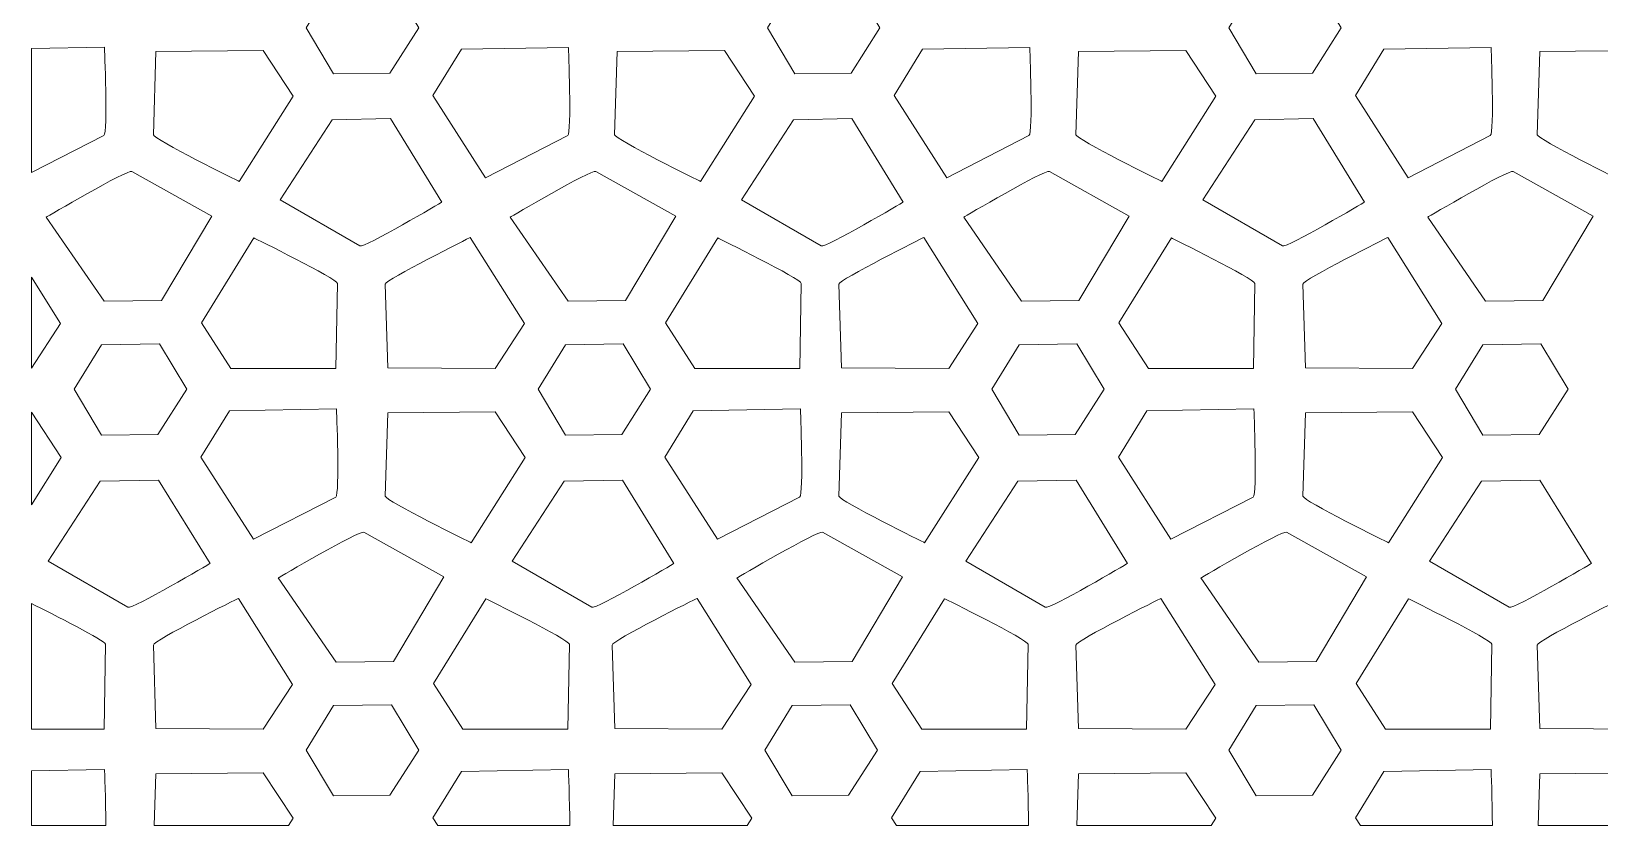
# Model space of a CAD drawing. Header units: millimetres. Extents: x -1200 to 1200, y -590 to 590.
# Drawn here: x -1200 to -34, y -590 to 1 of the extents above; entities that cross this region are included whole.
import ezdxf

# ---------------------------------------------------------------- set-up
doc = ezdxf.new("R2010")
doc.units = ezdxf.units.MM
doc.header["$MEASUREMENT"] = 0
doc.layers.add('Layer 1', color=7, linetype='Continuous')

msp = doc.modelspace()

# ---------------------------------------------------------------- linework, layer by layer
at = {"layer": 'Layer 1', "color": 250, "lineweight": 20}
for points, knots in [([(-995.6823, 3.3098), (-995.6823, 3.3098), (-975.3802, 36.3937), (-975.3802, 36.3937), (-975.3802, 36.3937), (-932.3876, 36.9362), (-932.3876, 36.9362), (-932.3876, 36.9362), (-912.0856, 3.3098), (-912.0856, 3.3098), (-912.0856, 3.3098), (-933.582, -30.3165), (-933.582, -30.3165), (-933.582, -30.3165), (-975.3802, -30.8588), (-975.3802, -30.8588), (-975.3802, -30.8588), (-995.6823, 3.3098), (-995.6823, 3.3098)], [0, 0, 0, 0, 0.166666667, 0.166666667, 0.166666667, 0.333333333, 0.333333333, 0.333333333, 0.5, 0.5, 0.5, 0.666666667, 0.666666667, 0.666666667, 0.833333333, 0.833333333, 0.833333333, 1, 1, 1, 1]), ([(-632.5244, -30.8588), (-632.5244, -30.8588), (-652.8263, 3.3098), (-652.8263, 3.3098), (-652.8263, 3.3098), (-632.5244, 36.3937), (-632.5244, 36.3937), (-632.5244, 36.3937), (-589.5318, 36.9362), (-589.5318, 36.9362), (-589.5318, 36.9362), (-569.2298, 3.3098), (-569.2298, 3.3098), (-569.2298, 3.3098), (-590.726, -30.3165), (-590.726, -30.3165), (-590.726, -30.3165), (-632.5244, -30.8588), (-632.5244, -30.8588)], [0, 0, 0, 0, 0.166666667, 0.166666667, 0.166666667, 0.333333333, 0.333333333, 0.333333333, 0.5, 0.5, 0.5, 0.666666667, 0.666666667, 0.666666667, 0.833333333, 0.833333333, 0.833333333, 1, 1, 1, 1]), ([(-309.9706, 3.3098), (-309.9706, 3.3098), (-289.6685, 36.3937), (-289.6685, 36.3937), (-289.6685, 36.3937), (-246.676, 36.9362), (-246.676, 36.9362), (-246.676, 36.9362), (-226.3739, 3.3098), (-226.3739, 3.3098), (-226.3739, 3.3098), (-247.8702, -30.3165), (-247.8702, -30.3165), (-247.8702, -30.3165), (-289.6685, -30.8588), (-289.6685, -30.8588), (-289.6685, -30.8588), (-309.9706, 3.3098), (-309.9706, 3.3098)], [0, 0, 0, 0, 0.166666667, 0.166666667, 0.166666667, 0.333333333, 0.333333333, 0.333333333, 0.5, 0.5, 0.5, 0.666666667, 0.666666667, 0.666666667, 0.833333333, 0.833333333, 0.833333333, 1, 1, 1, 1]), ([(-1199.9465, -104.3273), (-1199.9465, -104.3273), (-1199.9465, -12.1366), (-1199.9465, -12.1366), (-1199.9465, -12.1366), (-1145.5791, -11.1408), (-1145.5791, -11.1408), (-1145.5791, -11.1408), (-1142.9926, -75.2109), (-1146.1341, -76.8179), (-1146.1341, -76.8179), (-1199.9465, -104.3273), (-1199.9465, -104.3273)], [0, 0, 0, 0, 0.25, 0.25, 0.25, 0.5, 0.5, 0.5, 0.75, 0.75, 0.75, 1, 1, 1, 1]), ([(-901.4954, -47.1191), (-901.4954, -47.1191), (-880.3751, -12.6921), (-880.3751, -12.6921), (-880.3751, -12.6921), (-800.7971, -11.2345), (-800.7971, -11.2345), (-800.7971, -11.2345), (-798.2106, -75.3046), (-801.3521, -76.9116), (-801.3521, -76.9116), (-862.4879, -108.1647), (-862.4879, -108.1647), (-862.4879, -108.1647), (-901.4954, -47.1191), (-901.4954, -47.1191)], [0, 0, 0, 0, 0.2, 0.2, 0.2, 0.4, 0.4, 0.4, 0.6, 0.6, 0.6, 0.8, 0.8, 0.8, 1, 1, 1, 1]), ([(-519.6319, -108.1647), (-519.6319, -108.1647), (-558.6397, -47.1191), (-558.6397, -47.1191), (-558.6397, -47.1191), (-537.5194, -12.6921), (-537.5194, -12.6921), (-537.5194, -12.6921), (-457.9414, -11.2345), (-457.9414, -11.2345), (-457.9414, -11.2345), (-455.3548, -75.3046), (-458.4963, -76.9116), (-458.4963, -76.9116), (-519.6319, -108.1647), (-519.6319, -108.1647)], [0, 0, 0, 0, 0.2, 0.2, 0.2, 0.4, 0.4, 0.4, 0.6, 0.6, 0.6, 0.8, 0.8, 0.8, 1, 1, 1, 1]), ([(-176.7761, -108.1647), (-176.7761, -108.1647), (-215.7837, -47.1191), (-215.7837, -47.1191), (-215.7837, -47.1191), (-194.6634, -12.6921), (-194.6634, -12.6921), (-194.6634, -12.6921), (-115.0854, -11.2345), (-115.0854, -11.2345), (-115.0854, -11.2345), (-112.499, -75.3046), (-115.6405, -76.9116), (-115.6405, -76.9116), (-176.7761, -108.1647), (-176.7761, -108.1647)], [0, 0, 0, 0, 0.2, 0.2, 0.2, 0.4, 0.4, 0.4, 0.6, 0.6, 0.6, 0.8, 0.8, 0.8, 1, 1, 1, 1]), ([(-1109.2896, -76.176), (-1109.2896, -76.176), (-1107.336, -14.3136), (-1107.336, -14.3136), (-1107.336, -14.3136), (-1027.6686, -13.6238), (-1027.6686, -13.6238), (-1027.6686, -13.6238), (-1005.3098, -47.4377), (-1005.3098, -47.4377), (-1005.3098, -47.4377), (-1045.5232, -110.9272), (-1045.5232, -110.9272), (-1045.5232, -110.9272), (-1109.3917, -79.4513), (-1109.2896, -76.176)], [0, 0, 0, 0, 0.2, 0.2, 0.2, 0.4, 0.4, 0.4, 0.6, 0.6, 0.6, 0.8, 0.8, 0.8, 1, 1, 1, 1]), ([(-764.4803, -14.3136), (-764.4803, -14.3136), (-684.8129, -13.6238), (-684.8129, -13.6238), (-684.8129, -13.6238), (-662.4541, -47.4377), (-662.4541, -47.4377), (-662.4541, -47.4377), (-702.6673, -110.9272), (-702.6673, -110.9272), (-702.6673, -110.9272), (-766.5359, -79.4513), (-766.4338, -76.176), (-766.4338, -76.176), (-764.4803, -14.3136), (-764.4803, -14.3136)], [0, 0, 0, 0, 0.2, 0.2, 0.2, 0.4, 0.4, 0.4, 0.6, 0.6, 0.6, 0.8, 0.8, 0.8, 1, 1, 1, 1]), ([(-421.6244, -14.3136), (-421.6244, -14.3136), (-341.957, -13.6238), (-341.957, -13.6238), (-341.957, -13.6238), (-319.5982, -47.4377), (-319.5982, -47.4377), (-319.5982, -47.4377), (-359.8116, -110.9272), (-359.8116, -110.9272), (-359.8116, -110.9272), (-423.6802, -79.4513), (-423.5781, -76.176), (-423.5781, -76.176), (-421.6244, -14.3136), (-421.6244, -14.3136)], [0, 0, 0, 0, 0.2, 0.2, 0.2, 0.4, 0.4, 0.4, 0.6, 0.6, 0.6, 0.8, 0.8, 0.8, 1, 1, 1, 1]), ([(-80.7222, -76.176), (-80.7222, -76.176), (-78.7687, -14.3136), (-78.7687, -14.3136), (-78.7687, -14.3136), (0.8988, -13.6238), (0.8988, -13.6238), (0.8988, -13.6238), (23.2576, -47.4377), (23.2576, -47.4377), (23.2576, -47.4377), (-16.9558, -110.9272), (-16.9558, -110.9272), (-16.9558, -110.9272), (-80.8243, -79.4513), (-80.7222, -76.176)], [0, 0, 0, 0, 0.2, 0.2, 0.2, 0.4, 0.4, 0.4, 0.6, 0.6, 0.6, 0.8, 0.8, 0.8, 1, 1, 1, 1]), ([(-1014.9744, -124.5493), (-1014.9744, -124.5493), (-976.3648, -65.1309), (-976.3648, -65.1309), (-976.3648, -65.1309), (-932.9826, -64.2613), (-932.9826, -64.2613), (-932.9826, -64.2613), (-894.7701, -126.2941), (-894.7701, -126.2941), (-894.7701, -126.2941), (-952.835, -160.6445), (-955.8744, -158.8796), (-955.8744, -158.8796), (-1014.9744, -124.5493), (-1014.9744, -124.5493)], [0, 0, 0, 0, 0.2, 0.2, 0.2, 0.4, 0.4, 0.4, 0.6, 0.6, 0.6, 0.8, 0.8, 0.8, 1, 1, 1, 1]), ([(-633.5092, -65.1309), (-633.5092, -65.1309), (-590.1268, -64.2613), (-590.1268, -64.2613), (-590.1268, -64.2613), (-551.9144, -126.2941), (-551.9144, -126.2941), (-551.9144, -126.2941), (-609.9793, -160.6445), (-613.0185, -158.8796), (-613.0185, -158.8796), (-672.1185, -124.5493), (-672.1185, -124.5493), (-672.1185, -124.5493), (-633.5092, -65.1309), (-633.5092, -65.1309)], [0, 0, 0, 0, 0.2, 0.2, 0.2, 0.4, 0.4, 0.4, 0.6, 0.6, 0.6, 0.8, 0.8, 0.8, 1, 1, 1, 1]), ([(-290.6531, -65.1309), (-290.6531, -65.1309), (-247.271, -64.2613), (-247.271, -64.2613), (-247.271, -64.2613), (-209.0586, -126.2941), (-209.0586, -126.2941), (-209.0586, -126.2941), (-267.1234, -160.6445), (-270.1626, -158.8796), (-270.1626, -158.8796), (-329.2627, -124.5493), (-329.2627, -124.5493), (-329.2627, -124.5493), (-290.6531, -65.1309), (-290.6531, -65.1309)], [0, 0, 0, 0, 0.2, 0.2, 0.2, 0.4, 0.4, 0.4, 0.6, 0.6, 0.6, 0.8, 0.8, 0.8, 1, 1, 1, 1]), ([(-1188.835, -137.5048), (-1188.835, -137.5048), (-1128.2616, -101.7587), (-1125.1907, -103.4768), (-1125.1907, -103.4768), (-1065.8716, -136.6908), (-1065.8716, -136.6908), (-1065.8716, -136.6908), (-1103.2774, -199.4974), (-1103.2774, -199.4974), (-1103.2774, -199.4974), (-1145.8466, -200.0321), (-1145.8466, -200.0321), (-1145.8466, -200.0321), (-1188.835, -137.5048), (-1188.835, -137.5048)], [0, 0, 0, 0, 0.2, 0.2, 0.2, 0.4, 0.4, 0.4, 0.6, 0.6, 0.6, 0.8, 0.8, 0.8, 1, 1, 1, 1]), ([(-801.0647, -200.0321), (-801.0647, -200.0321), (-844.0531, -137.5048), (-844.0531, -137.5048), (-844.0531, -137.5048), (-783.4795, -101.7587), (-780.4087, -103.4768), (-780.4087, -103.4768), (-721.0896, -136.6908), (-721.0896, -136.6908), (-721.0896, -136.6908), (-758.4955, -199.4974), (-758.4955, -199.4974), (-758.4955, -199.4974), (-801.0647, -200.0321), (-801.0647, -200.0321)], [0, 0, 0, 0, 0.2, 0.2, 0.2, 0.4, 0.4, 0.4, 0.6, 0.6, 0.6, 0.8, 0.8, 0.8, 1, 1, 1, 1]), ([(-506.9756, -137.5048), (-506.9756, -137.5048), (-446.4023, -101.7587), (-443.3314, -103.4768), (-443.3314, -103.4768), (-384.0123, -136.6908), (-384.0123, -136.6908), (-384.0123, -136.6908), (-421.4181, -199.4974), (-421.4181, -199.4974), (-421.4181, -199.4974), (-463.9873, -200.0321), (-463.9873, -200.0321), (-463.9873, -200.0321), (-506.9756, -137.5048), (-506.9756, -137.5048)], [0, 0, 0, 0, 0.2, 0.2, 0.2, 0.4, 0.4, 0.4, 0.6, 0.6, 0.6, 0.8, 0.8, 0.8, 1, 1, 1, 1]), ([(-162.1937, -137.5048), (-162.1937, -137.5048), (-101.6204, -101.7587), (-98.5495, -103.4768), (-98.5495, -103.4768), (-39.2304, -136.6908), (-39.2304, -136.6908), (-39.2304, -136.6908), (-76.6362, -199.4974), (-76.6362, -199.4974), (-76.6362, -199.4974), (-119.2053, -200.0321), (-119.2053, -200.0321), (-119.2053, -200.0321), (-162.1937, -137.5048), (-162.1937, -137.5048)], [0, 0, 0, 0, 0.2, 0.2, 0.2, 0.4, 0.4, 0.4, 0.6, 0.6, 0.6, 0.8, 0.8, 0.8, 1, 1, 1, 1]), ([(-1034.5012, -153.0132), (-1034.5012, -153.0132), (-972.4284, -183.5088), (-972.483, -186.784), (-972.483, -186.784), (-973.5646, -250.0239), (-973.5646, -250.0239), (-973.5646, -250.0239), (-1051.5754, -250.0325), (-1051.5754, -250.0325), (-1051.5754, -250.0325), (-1073.511, -216.0292), (-1073.511, -216.0292), (-1073.511, -216.0292), (-1034.5012, -153.0132), (-1034.5012, -153.0132)], [0, 0, 0, 0, 0.2, 0.2, 0.2, 0.4, 0.4, 0.4, 0.6, 0.6, 0.6, 0.8, 0.8, 0.8, 1, 1, 1, 1]), ([(-936.8929, -187.3999), (-936.9949, -184.1257), (-873.7235, -152.6487), (-873.7235, -152.6487), (-873.7235, -152.6487), (-833.5103, -216.6807), (-833.5103, -216.6807), (-833.5103, -216.6807), (-855.2719, -249.9521), (-855.2719, -249.9521), (-855.2719, -249.9521), (-934.9393, -249.557), (-934.9393, -249.557), (-934.9393, -249.557), (-936.8929, -187.3999), (-936.8929, -187.3999)], [0, 0, 0, 0, 0.2, 0.2, 0.2, 0.4, 0.4, 0.4, 0.6, 0.6, 0.6, 0.8, 0.8, 0.8, 1, 1, 1, 1]), ([(-706.7936, -250.0325), (-706.7936, -250.0325), (-728.7289, -216.0292), (-728.7289, -216.0292), (-728.7289, -216.0292), (-689.7193, -153.0132), (-689.7193, -153.0132), (-689.7193, -153.0132), (-627.6463, -183.5088), (-627.7011, -186.784), (-627.7011, -186.784), (-628.7826, -250.0239), (-628.7826, -250.0239), (-628.7826, -250.0239), (-706.7936, -250.0325), (-706.7936, -250.0325)], [0, 0, 0, 0, 0.2, 0.2, 0.2, 0.4, 0.4, 0.4, 0.6, 0.6, 0.6, 0.8, 0.8, 0.8, 1, 1, 1, 1]), ([(-597.8619, -249.557), (-597.8619, -249.557), (-599.8155, -187.3999), (-599.8155, -187.3999), (-599.9177, -184.1257), (-536.6462, -152.6487), (-536.6462, -152.6487), (-536.6462, -152.6487), (-496.4328, -216.6807), (-496.4328, -216.6807), (-496.4328, -216.6807), (-518.1944, -249.9521), (-518.1944, -249.9521), (-518.1944, -249.9521), (-597.8619, -249.557), (-597.8619, -249.557)], [0, 0, 0, 0, 0.2, 0.2, 0.2, 0.4, 0.4, 0.4, 0.6, 0.6, 0.6, 0.8, 0.8, 0.8, 1, 1, 1, 1]), ([(-391.6517, -216.0292), (-391.6517, -216.0292), (-352.642, -153.0132), (-352.642, -153.0132), (-352.642, -153.0132), (-290.569, -183.5088), (-290.6238, -186.784), (-290.6238, -186.784), (-291.7054, -250.0239), (-291.7054, -250.0239), (-291.7054, -250.0239), (-369.7162, -250.0325), (-369.7162, -250.0325), (-369.7162, -250.0325), (-391.6517, -216.0292), (-391.6517, -216.0292)], [0, 0, 0, 0, 0.2, 0.2, 0.2, 0.4, 0.4, 0.4, 0.6, 0.6, 0.6, 0.8, 0.8, 0.8, 1, 1, 1, 1]), ([(-253.08, -249.557), (-253.08, -249.557), (-255.0335, -187.3999), (-255.0335, -187.3999), (-255.1357, -184.1257), (-191.8643, -152.6487), (-191.8643, -152.6487), (-191.8643, -152.6487), (-151.6509, -216.6807), (-151.6509, -216.6807), (-151.6509, -216.6807), (-173.4125, -249.9521), (-173.4125, -249.9521), (-173.4125, -249.9521), (-253.08, -249.557), (-253.08, -249.557)], [0, 0, 0, 0, 0.2, 0.2, 0.2, 0.4, 0.4, 0.4, 0.6, 0.6, 0.6, 0.8, 0.8, 0.8, 1, 1, 1, 1]), ([(-1199.9465, -249.788), (-1199.9465, -249.788), (-1199.9465, -182.2003), (-1199.9465, -182.2003), (-1199.9465, -182.2003), (-1178.2922, -216.6807), (-1178.2922, -216.6807), (-1178.2922, -216.6807), (-1199.9465, -249.788), (-1199.9465, -249.788)], [0, 0, 0, 0, 0.333333333, 0.333333333, 0.333333333, 0.666666667, 0.666666667, 0.666666667, 1, 1, 1, 1]), ([(-1168.0674, -265.4529), (-1168.0674, -265.4529), (-1147.7654, -232.369), (-1147.7654, -232.369), (-1147.7654, -232.369), (-1104.7728, -231.8266), (-1104.7728, -231.8266), (-1104.7728, -231.8266), (-1084.4708, -265.4529), (-1084.4708, -265.4529), (-1084.4708, -265.4529), (-1105.967, -299.0792), (-1105.967, -299.0792), (-1105.967, -299.0792), (-1147.7654, -299.6215), (-1147.7654, -299.6215), (-1147.7654, -299.6215), (-1168.0674, -265.4529), (-1168.0674, -265.4529)], [0, 0, 0, 0, 0.166666667, 0.166666667, 0.166666667, 0.333333333, 0.333333333, 0.333333333, 0.5, 0.5, 0.5, 0.666666667, 0.666666667, 0.666666667, 0.833333333, 0.833333333, 0.833333333, 1, 1, 1, 1]), ([(-802.9834, -232.369), (-802.9834, -232.369), (-759.9909, -231.8266), (-759.9909, -231.8266), (-759.9909, -231.8266), (-739.6888, -265.4529), (-739.6888, -265.4529), (-739.6888, -265.4529), (-761.1852, -299.0792), (-761.1852, -299.0792), (-761.1852, -299.0792), (-802.9834, -299.6215), (-802.9834, -299.6215), (-802.9834, -299.6215), (-823.2855, -265.4529), (-823.2855, -265.4529), (-823.2855, -265.4529), (-802.9834, -232.369), (-802.9834, -232.369)], [0, 0, 0, 0, 0.166666667, 0.166666667, 0.166666667, 0.333333333, 0.333333333, 0.333333333, 0.5, 0.5, 0.5, 0.666666667, 0.666666667, 0.666666667, 0.833333333, 0.833333333, 0.833333333, 1, 1, 1, 1]), ([(-486.2081, -265.4529), (-486.2081, -265.4529), (-465.906, -232.369), (-465.906, -232.369), (-465.906, -232.369), (-422.9135, -231.8266), (-422.9135, -231.8266), (-422.9135, -231.8266), (-402.6114, -265.4529), (-402.6114, -265.4529), (-402.6114, -265.4529), (-424.1078, -299.0792), (-424.1078, -299.0792), (-424.1078, -299.0792), (-465.906, -299.6215), (-465.906, -299.6215), (-465.906, -299.6215), (-486.2081, -265.4529), (-486.2081, -265.4529)], [0, 0, 0, 0, 0.166666667, 0.166666667, 0.166666667, 0.333333333, 0.333333333, 0.333333333, 0.5, 0.5, 0.5, 0.666666667, 0.666666667, 0.666666667, 0.833333333, 0.833333333, 0.833333333, 1, 1, 1, 1]), ([(-121.1241, -299.6215), (-121.1241, -299.6215), (-141.4262, -265.4529), (-141.4262, -265.4529), (-141.4262, -265.4529), (-121.1241, -232.369), (-121.1241, -232.369), (-121.1241, -232.369), (-78.1316, -231.8266), (-78.1316, -231.8266), (-78.1316, -231.8266), (-57.8295, -265.4529), (-57.8295, -265.4529), (-57.8295, -265.4529), (-79.3259, -299.0792), (-79.3259, -299.0792), (-79.3259, -299.0792), (-121.1241, -299.6215), (-121.1241, -299.6215)], [0, 0, 0, 0, 0.166666667, 0.166666667, 0.166666667, 0.333333333, 0.333333333, 0.333333333, 0.5, 0.5, 0.5, 0.666666667, 0.666666667, 0.666666667, 0.833333333, 0.833333333, 0.833333333, 1, 1, 1, 1]), ([(-1199.9465, -351.3315), (-1199.9465, -351.3315), (-1199.9465, -282.5489), (-1199.9465, -282.5489), (-1199.9465, -282.5489), (-1177.695, -316.2004), (-1177.695, -316.2004), (-1177.695, -316.2004), (-1199.9465, -351.3315), (-1199.9465, -351.3315)], [0, 0, 0, 0, 0.333333333, 0.333333333, 0.333333333, 0.666666667, 0.666666667, 0.666666667, 1, 1, 1, 1]), ([(-1052.7603, -281.4549), (-1052.7603, -281.4549), (-973.1823, -279.9972), (-973.1823, -279.9972), (-973.1823, -279.9972), (-970.5958, -344.0673), (-973.7373, -345.6743), (-973.7373, -345.6743), (-1034.8729, -376.9275), (-1034.8729, -376.9275), (-1034.8729, -376.9275), (-1073.8806, -315.8819), (-1073.8806, -315.8819), (-1073.8806, -315.8819), (-1052.7603, -281.4549), (-1052.7603, -281.4549)], [0, 0, 0, 0, 0.2, 0.2, 0.2, 0.4, 0.4, 0.4, 0.6, 0.6, 0.6, 0.8, 0.8, 0.8, 1, 1, 1, 1]), ([(-934.9393, -283.0763), (-934.9393, -283.0763), (-855.2719, -282.3866), (-855.2719, -282.3866), (-855.2719, -282.3866), (-832.9131, -316.2004), (-832.9131, -316.2004), (-832.9131, -316.2004), (-873.1265, -379.6899), (-873.1265, -379.6899), (-873.1265, -379.6899), (-936.9949, -348.2139), (-936.8929, -344.9387), (-936.8929, -344.9387), (-934.9393, -283.0763), (-934.9393, -283.0763)], [0, 0, 0, 0, 0.2, 0.2, 0.2, 0.4, 0.4, 0.4, 0.6, 0.6, 0.6, 0.8, 0.8, 0.8, 1, 1, 1, 1]), ([(-729.0987, -315.8819), (-729.0987, -315.8819), (-707.9784, -281.4549), (-707.9784, -281.4549), (-707.9784, -281.4549), (-628.4004, -279.9972), (-628.4004, -279.9972), (-628.4004, -279.9972), (-625.8139, -344.0673), (-628.9554, -345.6743), (-628.9554, -345.6743), (-690.0911, -376.9275), (-690.0911, -376.9275), (-690.0911, -376.9275), (-729.0987, -315.8819), (-729.0987, -315.8819)], [0, 0, 0, 0, 0.2, 0.2, 0.2, 0.4, 0.4, 0.4, 0.6, 0.6, 0.6, 0.8, 0.8, 0.8, 1, 1, 1, 1]), ([(-599.8155, -344.9387), (-599.8155, -344.9387), (-597.8619, -283.0763), (-597.8619, -283.0763), (-597.8619, -283.0763), (-518.1944, -282.3866), (-518.1944, -282.3866), (-518.1944, -282.3866), (-495.8357, -316.2004), (-495.8357, -316.2004), (-495.8357, -316.2004), (-536.049, -379.6899), (-536.049, -379.6899), (-536.049, -379.6899), (-599.9177, -348.2139), (-599.8155, -344.9387)], [0, 0, 0, 0, 0.2, 0.2, 0.2, 0.4, 0.4, 0.4, 0.6, 0.6, 0.6, 0.8, 0.8, 0.8, 1, 1, 1, 1]), ([(-392.0212, -315.8819), (-392.0212, -315.8819), (-370.9009, -281.4549), (-370.9009, -281.4549), (-370.9009, -281.4549), (-291.323, -279.9972), (-291.323, -279.9972), (-291.323, -279.9972), (-288.7365, -344.0673), (-291.878, -345.6743), (-291.878, -345.6743), (-353.0137, -376.9275), (-353.0137, -376.9275), (-353.0137, -376.9275), (-392.0212, -315.8819), (-392.0212, -315.8819)], [0, 0, 0, 0, 0.2, 0.2, 0.2, 0.4, 0.4, 0.4, 0.6, 0.6, 0.6, 0.8, 0.8, 0.8, 1, 1, 1, 1]), ([(-255.0335, -344.9387), (-255.0335, -344.9387), (-253.08, -283.0763), (-253.08, -283.0763), (-253.08, -283.0763), (-173.4125, -282.3866), (-173.4125, -282.3866), (-173.4125, -282.3866), (-151.0538, -316.2004), (-151.0538, -316.2004), (-151.0538, -316.2004), (-191.2671, -379.6899), (-191.2671, -379.6899), (-191.2671, -379.6899), (-255.1357, -348.2139), (-255.0335, -344.9387)], [0, 0, 0, 0, 0.2, 0.2, 0.2, 0.4, 0.4, 0.4, 0.6, 0.6, 0.6, 0.8, 0.8, 0.8, 1, 1, 1, 1]), ([(-1187.3596, -393.3121), (-1187.3596, -393.3121), (-1148.75, -333.8935), (-1148.75, -333.8935), (-1148.75, -333.8935), (-1105.3678, -333.024), (-1105.3678, -333.024), (-1105.3678, -333.024), (-1067.1553, -395.0568), (-1067.1553, -395.0568), (-1067.1553, -395.0568), (-1125.2203, -429.4073), (-1128.2596, -427.6424), (-1128.2596, -427.6424), (-1187.3596, -393.3121), (-1187.3596, -393.3121)], [0, 0, 0, 0, 0.2, 0.2, 0.2, 0.4, 0.4, 0.4, 0.6, 0.6, 0.6, 0.8, 0.8, 0.8, 1, 1, 1, 1]), ([(-803.9681, -333.8935), (-803.9681, -333.8935), (-760.5859, -333.024), (-760.5859, -333.024), (-760.5859, -333.024), (-722.3733, -395.0568), (-722.3733, -395.0568), (-722.3733, -395.0568), (-780.4382, -429.4073), (-783.4776, -427.6424), (-783.4776, -427.6424), (-842.5776, -393.3121), (-842.5776, -393.3121), (-842.5776, -393.3121), (-803.9681, -333.8935), (-803.9681, -333.8935)], [0, 0, 0, 0, 0.2, 0.2, 0.2, 0.4, 0.4, 0.4, 0.6, 0.6, 0.6, 0.8, 0.8, 0.8, 1, 1, 1, 1]), ([(-466.8906, -333.8935), (-466.8906, -333.8935), (-423.5084, -333.024), (-423.5084, -333.024), (-423.5084, -333.024), (-385.2961, -395.0568), (-385.2961, -395.0568), (-385.2961, -395.0568), (-443.3609, -429.4073), (-446.4002, -427.6424), (-446.4002, -427.6424), (-505.5002, -393.3121), (-505.5002, -393.3121), (-505.5002, -393.3121), (-466.8906, -333.8935), (-466.8906, -333.8935)], [0, 0, 0, 0, 0.2, 0.2, 0.2, 0.4, 0.4, 0.4, 0.6, 0.6, 0.6, 0.8, 0.8, 0.8, 1, 1, 1, 1]), ([(-122.1087, -333.8935), (-122.1087, -333.8935), (-78.7266, -333.024), (-78.7266, -333.024), (-78.7266, -333.024), (-40.5142, -395.0568), (-40.5142, -395.0568), (-40.5142, -395.0568), (-98.5788, -429.4073), (-101.6183, -427.6424), (-101.6183, -427.6424), (-160.7183, -393.3121), (-160.7183, -393.3121), (-160.7183, -393.3121), (-122.1087, -333.8935), (-122.1087, -333.8935)], [0, 0, 0, 0, 0.2, 0.2, 0.2, 0.4, 0.4, 0.4, 0.6, 0.6, 0.6, 0.8, 0.8, 0.8, 1, 1, 1, 1]), ([(-1016.4498, -405.8438), (-1016.4498, -405.8438), (-955.8764, -370.0978), (-952.8054, -371.8157), (-952.8054, -371.8157), (-893.4864, -405.0297), (-893.4864, -405.0297), (-893.4864, -405.0297), (-930.8923, -467.8363), (-930.8923, -467.8363), (-930.8923, -467.8363), (-973.4615, -468.371), (-973.4615, -468.371), (-973.4615, -468.371), (-1016.4498, -405.8438), (-1016.4498, -405.8438)], [0, 0, 0, 0, 0.2, 0.2, 0.2, 0.4, 0.4, 0.4, 0.6, 0.6, 0.6, 0.8, 0.8, 0.8, 1, 1, 1, 1]), ([(-632.5317, -468.371), (-632.5317, -468.371), (-675.52, -405.8438), (-675.52, -405.8438), (-675.52, -405.8438), (-614.9467, -370.0978), (-611.8758, -371.8157), (-611.8758, -371.8157), (-552.5567, -405.0297), (-552.5567, -405.0297), (-552.5567, -405.0297), (-589.9625, -467.8363), (-589.9625, -467.8363), (-589.9625, -467.8363), (-632.5317, -468.371), (-632.5317, -468.371)], [0, 0, 0, 0, 0.2, 0.2, 0.2, 0.4, 0.4, 0.4, 0.6, 0.6, 0.6, 0.8, 0.8, 0.8, 1, 1, 1, 1]), ([(-330.738, -405.8438), (-330.738, -405.8438), (-270.1648, -370.0978), (-267.0939, -371.8157), (-267.0939, -371.8157), (-207.7747, -405.0297), (-207.7747, -405.0297), (-207.7747, -405.0297), (-245.1807, -467.8363), (-245.1807, -467.8363), (-245.1807, -467.8363), (-287.7497, -468.371), (-287.7497, -468.371), (-287.7497, -468.371), (-330.738, -405.8438), (-330.738, -405.8438)], [0, 0, 0, 0, 0.2, 0.2, 0.2, 0.4, 0.4, 0.4, 0.6, 0.6, 0.6, 0.8, 0.8, 0.8, 1, 1, 1, 1]), ([(-1199.9465, -518.3687), (-1199.9465, -518.3687), (-1199.9465, -424.7971), (-1199.9465, -424.7971), (-1183.7468, -432.869), (-1144.8365, -452.5292), (-1144.8798, -455.1229), (-1144.8798, -455.1229), (-1145.9614, -518.3627), (-1145.9614, -518.3627), (-1145.9614, -518.3627), (-1199.9465, -518.3687), (-1199.9465, -518.3687)], [0, 0, 0, 0, 0.25, 0.25, 0.25, 0.5, 0.5, 0.5, 0.75, 0.75, 0.75, 1, 1, 1, 1]), ([(-1107.336, -517.8959), (-1107.336, -517.8959), (-1109.2896, -455.7389), (-1109.2896, -455.7389), (-1109.3917, -452.4647), (-1046.1203, -420.9877), (-1046.1203, -420.9877), (-1046.1203, -420.9877), (-1005.907, -485.0196), (-1005.907, -485.0196), (-1005.907, -485.0196), (-1027.6686, -518.2911), (-1027.6686, -518.2911), (-1027.6686, -518.2911), (-1107.336, -517.8959), (-1107.336, -517.8959)], [0, 0, 0, 0, 0.2, 0.2, 0.2, 0.4, 0.4, 0.4, 0.6, 0.6, 0.6, 0.8, 0.8, 0.8, 1, 1, 1, 1]), ([(-901.1258, -484.3683), (-901.1258, -484.3683), (-862.1161, -421.3521), (-862.1161, -421.3521), (-862.1161, -421.3521), (-800.0432, -451.8476), (-800.0978, -455.1229), (-800.0978, -455.1229), (-801.1794, -518.3627), (-801.1794, -518.3627), (-801.1794, -518.3627), (-879.1903, -518.3714), (-879.1903, -518.3714), (-879.1903, -518.3714), (-901.1258, -484.3683), (-901.1258, -484.3683)], [0, 0, 0, 0, 0.2, 0.2, 0.2, 0.4, 0.4, 0.4, 0.6, 0.6, 0.6, 0.8, 0.8, 0.8, 1, 1, 1, 1]), ([(-766.4064, -517.8959), (-766.4064, -517.8959), (-768.36, -455.7389), (-768.36, -455.7389), (-768.4621, -452.4647), (-705.1907, -420.9877), (-705.1907, -420.9877), (-705.1907, -420.9877), (-664.9773, -485.0196), (-664.9773, -485.0196), (-664.9773, -485.0196), (-686.7388, -518.2911), (-686.7388, -518.2911), (-686.7388, -518.2911), (-766.4064, -517.8959), (-766.4064, -517.8959)], [0, 0, 0, 0, 0.2, 0.2, 0.2, 0.4, 0.4, 0.4, 0.6, 0.6, 0.6, 0.8, 0.8, 0.8, 1, 1, 1, 1]), ([(-521.1864, -421.3521), (-521.1864, -421.3521), (-459.1135, -451.8476), (-459.1682, -455.1229), (-459.1682, -455.1229), (-460.2498, -518.3627), (-460.2498, -518.3627), (-460.2498, -518.3627), (-538.2606, -518.3714), (-538.2606, -518.3714), (-538.2606, -518.3714), (-560.1961, -484.3683), (-560.1961, -484.3683), (-560.1961, -484.3683), (-521.1864, -421.3521), (-521.1864, -421.3521)], [0, 0, 0, 0, 0.2, 0.2, 0.2, 0.4, 0.4, 0.4, 0.6, 0.6, 0.6, 0.8, 0.8, 0.8, 1, 1, 1, 1]), ([(-421.6244, -517.8959), (-421.6244, -517.8959), (-423.5781, -455.7389), (-423.5781, -455.7389), (-423.6802, -452.4647), (-360.4087, -420.9877), (-360.4087, -420.9877), (-360.4087, -420.9877), (-320.1954, -485.0196), (-320.1954, -485.0196), (-320.1954, -485.0196), (-341.957, -518.2911), (-341.957, -518.2911), (-341.957, -518.2911), (-421.6244, -517.8959), (-421.6244, -517.8959)], [0, 0, 0, 0, 0.2, 0.2, 0.2, 0.4, 0.4, 0.4, 0.6, 0.6, 0.6, 0.8, 0.8, 0.8, 1, 1, 1, 1]), ([(-215.4141, -484.3683), (-215.4141, -484.3683), (-176.4044, -421.3521), (-176.4044, -421.3521), (-176.4044, -421.3521), (-114.3316, -451.8476), (-114.3863, -455.1229), (-114.3863, -455.1229), (-115.4678, -518.3627), (-115.4678, -518.3627), (-115.4678, -518.3627), (-193.4786, -518.3714), (-193.4786, -518.3714), (-193.4786, -518.3714), (-215.4141, -484.3683), (-215.4141, -484.3683)], [0, 0, 0, 0, 0.2, 0.2, 0.2, 0.4, 0.4, 0.4, 0.6, 0.6, 0.6, 0.8, 0.8, 0.8, 1, 1, 1, 1]), ([(-78.7687, -517.8959), (-78.7687, -517.8959), (-80.7222, -455.7389), (-80.7222, -455.7389), (-80.8243, -452.4647), (-17.553, -420.9877), (-17.553, -420.9877), (-17.553, -420.9877), (22.6606, -485.0196), (22.6606, -485.0196), (22.6606, -485.0196), (0.8988, -518.2911), (0.8988, -518.2911), (0.8988, -518.2911), (-78.7687, -517.8959), (-78.7687, -517.8959)], [0, 0, 0, 0, 0.2, 0.2, 0.2, 0.4, 0.4, 0.4, 0.6, 0.6, 0.6, 0.8, 0.8, 0.8, 1, 1, 1, 1]), ([(-975.3802, -567.9605), (-975.3802, -567.9605), (-995.6823, -533.7919), (-995.6823, -533.7919), (-995.6823, -533.7919), (-975.3802, -500.7079), (-975.3802, -500.7079), (-975.3802, -500.7079), (-932.3876, -500.1656), (-932.3876, -500.1656), (-932.3876, -500.1656), (-912.0856, -533.7919), (-912.0856, -533.7919), (-912.0856, -533.7919), (-933.582, -567.4182), (-933.582, -567.4182), (-933.582, -567.4182), (-975.3802, -567.9605), (-975.3802, -567.9605)], [0, 0, 0, 0, 0.166666667, 0.166666667, 0.166666667, 0.333333333, 0.333333333, 0.333333333, 0.5, 0.5, 0.5, 0.666666667, 0.666666667, 0.666666667, 0.833333333, 0.833333333, 0.833333333, 1, 1, 1, 1]), ([(-634.4506, -567.9605), (-634.4506, -567.9605), (-654.7525, -533.7919), (-654.7525, -533.7919), (-654.7525, -533.7919), (-634.4506, -500.7079), (-634.4506, -500.7079), (-634.4506, -500.7079), (-591.4579, -500.1656), (-591.4579, -500.1656), (-591.4579, -500.1656), (-571.1558, -533.7919), (-571.1558, -533.7919), (-571.1558, -533.7919), (-592.6522, -567.4182), (-592.6522, -567.4182), (-592.6522, -567.4182), (-634.4506, -567.9605), (-634.4506, -567.9605)], [0, 0, 0, 0, 0.166666667, 0.166666667, 0.166666667, 0.333333333, 0.333333333, 0.333333333, 0.5, 0.5, 0.5, 0.666666667, 0.666666667, 0.666666667, 0.833333333, 0.833333333, 0.833333333, 1, 1, 1, 1]), ([(-289.6685, -567.9605), (-289.6685, -567.9605), (-309.9706, -533.7919), (-309.9706, -533.7919), (-309.9706, -533.7919), (-289.6685, -500.7079), (-289.6685, -500.7079), (-289.6685, -500.7079), (-246.676, -500.1656), (-246.676, -500.1656), (-246.676, -500.1656), (-226.3739, -533.7919), (-226.3739, -533.7919), (-226.3739, -533.7919), (-247.8702, -567.4182), (-247.8702, -567.4182), (-247.8702, -567.4182), (-289.6685, -567.9605), (-289.6685, -567.9605)], [0, 0, 0, 0, 0.166666667, 0.166666667, 0.166666667, 0.333333333, 0.333333333, 0.333333333, 0.5, 0.5, 0.5, 0.666666667, 0.666666667, 0.666666667, 0.833333333, 0.833333333, 0.833333333, 1, 1, 1, 1]), ([(-1144.5826, -590.0266), (-1144.5826, -590.0266), (-1199.9465, -590.0266), (-1199.9465, -590.0266), (-1199.9465, -590.0266), (-1199.9465, -549.3321), (-1199.9465, -549.3321), (-1199.9465, -549.3321), (-1145.5791, -548.3361), (-1145.5791, -548.3361), (-1145.5791, -548.3361), (-1144.654, -571.2589), (-1144.5826, -590.0266)], [0, 0, 0, 0, 0.25, 0.25, 0.25, 0.5, 0.5, 0.5, 0.75, 0.75, 0.75, 1, 1, 1, 1]), ([(-1008.7854, -590.0266), (-1008.7854, -590.0266), (-1108.5553, -590.0266), (-1108.5553, -590.0266), (-1108.5553, -590.0266), (-1107.336, -551.4151), (-1107.336, -551.4151), (-1107.336, -551.4151), (-1027.6686, -550.7256), (-1027.6686, -550.7256), (-1027.6686, -550.7256), (-1005.3098, -584.5393), (-1005.3098, -584.5393), (-1005.3098, -584.5393), (-1008.7854, -590.0266), (-1008.7854, -590.0266)], [0, 0, 0, 0, 0.2, 0.2, 0.2, 0.4, 0.4, 0.4, 0.6, 0.6, 0.6, 0.8, 0.8, 0.8, 1, 1, 1, 1]), ([(-799.8006, -590.0266), (-799.8006, -590.0266), (-897.7856, -590.0266), (-897.7856, -590.0266), (-897.7856, -590.0266), (-901.4954, -584.2208), (-901.4954, -584.2208), (-901.4954, -584.2208), (-880.3751, -549.7939), (-880.3751, -549.7939), (-880.3751, -549.7939), (-800.7971, -548.3361), (-800.7971, -548.3361), (-800.7971, -548.3361), (-799.872, -571.2589), (-799.8006, -590.0266)], [0, 0, 0, 0, 0.2, 0.2, 0.2, 0.4, 0.4, 0.4, 0.6, 0.6, 0.6, 0.8, 0.8, 0.8, 1, 1, 1, 1]), ([(-667.8557, -590.0266), (-667.8557, -590.0266), (-767.6257, -590.0266), (-767.6257, -590.0266), (-767.6257, -590.0266), (-766.4064, -551.4151), (-766.4064, -551.4151), (-766.4064, -551.4151), (-686.7388, -550.7256), (-686.7388, -550.7256), (-686.7388, -550.7256), (-664.3801, -584.5393), (-664.3801, -584.5393), (-664.3801, -584.5393), (-667.8557, -590.0266), (-667.8557, -590.0266)], [0, 0, 0, 0, 0.2, 0.2, 0.2, 0.4, 0.4, 0.4, 0.6, 0.6, 0.6, 0.8, 0.8, 0.8, 1, 1, 1, 1]), ([(-458.8709, -590.0266), (-458.8709, -590.0266), (-556.8558, -590.0266), (-556.8558, -590.0266), (-556.8558, -590.0266), (-560.5656, -584.2208), (-560.5656, -584.2208), (-560.5656, -584.2208), (-539.4453, -549.7939), (-539.4453, -549.7939), (-539.4453, -549.7939), (-459.8675, -548.3361), (-459.8675, -548.3361), (-459.8675, -548.3361), (-458.9423, -571.2589), (-458.8709, -590.0266)], [0, 0, 0, 0, 0.2, 0.2, 0.2, 0.4, 0.4, 0.4, 0.6, 0.6, 0.6, 0.8, 0.8, 0.8, 1, 1, 1, 1]), ([(-323.0738, -590.0266), (-323.0738, -590.0266), (-422.8438, -590.0266), (-422.8438, -590.0266), (-422.8438, -590.0266), (-421.6244, -551.4151), (-421.6244, -551.4151), (-421.6244, -551.4151), (-341.957, -550.7256), (-341.957, -550.7256), (-341.957, -550.7256), (-319.5982, -584.5393), (-319.5982, -584.5393), (-319.5982, -584.5393), (-323.0738, -590.0266), (-323.0738, -590.0266)], [0, 0, 0, 0, 0.2, 0.2, 0.2, 0.4, 0.4, 0.4, 0.6, 0.6, 0.6, 0.8, 0.8, 0.8, 1, 1, 1, 1]), ([(-114.0889, -590.0266), (-114.0889, -590.0266), (-212.0739, -590.0266), (-212.0739, -590.0266), (-212.0739, -590.0266), (-215.7837, -584.2208), (-215.7837, -584.2208), (-215.7837, -584.2208), (-194.6634, -549.7939), (-194.6634, -549.7939), (-194.6634, -549.7939), (-115.0854, -548.3361), (-115.0854, -548.3361), (-115.0854, -548.3361), (-114.1603, -571.2589), (-114.0889, -590.0266)], [0, 0, 0, 0, 0.2, 0.2, 0.2, 0.4, 0.4, 0.4, 0.6, 0.6, 0.6, 0.8, 0.8, 0.8, 1, 1, 1, 1]), ([(19.782, -590.0266), (19.782, -590.0266), (-79.988, -590.0266), (-79.988, -590.0266), (-79.988, -590.0266), (-78.7687, -551.4151), (-78.7687, -551.4151), (-78.7687, -551.4151), (0.8988, -550.7256), (0.8988, -550.7256), (0.8988, -550.7256), (23.2576, -584.5393), (23.2576, -584.5393), (23.2576, -584.5393), (19.782, -590.0266), (19.782, -590.0266)], [0, 0, 0, 0, 0.2, 0.2, 0.2, 0.4, 0.4, 0.4, 0.6, 0.6, 0.6, 0.8, 0.8, 0.8, 1, 1, 1, 1])]:
    msp.add_open_spline(points, degree=3, knots=knots, dxfattribs=at)

doc.saveas('drawing.dxf')
